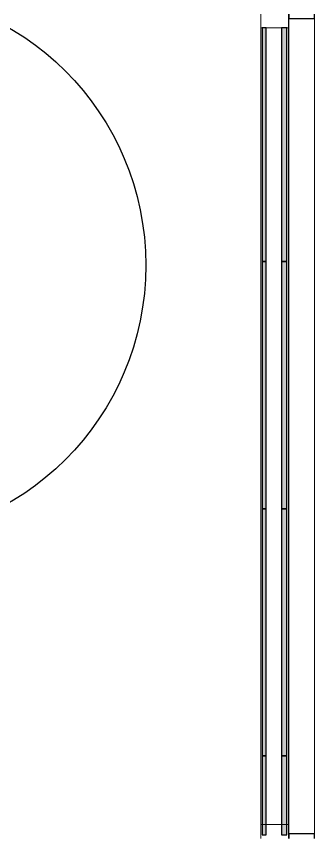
# Model space of a CAD drawing. Header units: millimetres. Extents: x 155920 to 295199, y -4084 to 97293.
# Drawn here: x 187076 to 188161, y 18076 to 21062 of the extents above; entities that cross this region are included whole.
import ezdxf

# ---------------------------------------------------------------- set-up
doc = ezdxf.new("R2010")
doc.units = ezdxf.units.MM
doc.header["$MEASUREMENT"] = 0
for name, color, linetype, lineweight in [('A-GLAZ-CURT', 7, 'CONTINUOUS', 9), ('A-GLAZ-CWMG', 7, 'CONTINUOUS', 9), ('A-WALL', 7, 'CONTINUOUS', 9)]:
    doc.layers.add(name, color=color, linetype=linetype, lineweight=lineweight)
doc.layers.add('Social Distancing', color=7, linetype='CONTINUOUS')

msp = doc.modelspace()

# ---------------------------------------------------------------- hatches: boundary and pattern name
at = {"layer": 'A-GLAZ-CURT'}
h = msp.add_hatch(color=256, dxfattribs=at)
h.paths.add_polyline_path([(187985.2, 20169.5), (187985.2, 21019.5), (187970.7, 21019.5), (187970.7, 20169.5)], flags=0)
h.paths.add_polyline_path([(188041.2, 20169.5), (188060.7, 20169.5), (188060.7, 21019.5), (188041.2, 21019.5)], flags=0)
h = msp.add_hatch(color=256, dxfattribs=at)
h.paths.add_polyline_path([(188041.2, 19269.5), (188060.7, 19269.5), (188060.7, 20169.5), (188041.2, 20169.5), (188041.2, 19785.5)], flags=0)
h.paths.add_polyline_path([(187970.7, 19269.5), (187985.2, 19269.5), (187985.2, 20169.5), (187970.7, 20169.5), (187970.7, 19785.5)], flags=0)
h = msp.add_hatch(color=256, dxfattribs=at)
h.paths.add_polyline_path([(188041.2, 18369.5), (188060.7, 18369.5), (188060.7, 19269.5), (188041.2, 19269.5), (188041.2, 18885.5)], flags=0)
h.paths.add_polyline_path([(187970.7, 18369.5), (187985.2, 18369.5), (187985.2, 19269.5), (187970.7, 19269.5), (187970.7, 18885.5)], flags=0)
h = msp.add_hatch(color=256, dxfattribs=at)
h.paths.add_polyline_path([(187970.7, 18082.5), (187985.2, 18082.5), (187985.2, 18369.5), (187970.7, 18369.5)], flags=0)
h.paths.add_polyline_path([(188041.2, 18082.5), (188060.7, 18082.5), (188060.7, 18369.5), (188041.2, 18369.5)], flags=0)

# ---------------------------------------------------------------- linework, layer by layer
at = {"layer": 'A-GLAZ-CURT', "lineweight": 30}
for p, q in [((187970.7, 21019.5), (187970.7, 20169.5)), ((187985.2, 21019.5), (187970.7, 21019.5)), ((187985.2, 20169.5), (187985.2, 21019.5)), ((188041.2, 21019.5), (188041.2, 20169.5)), ((188060.7, 21019.5), (188041.2, 21019.5)), ((188060.7, 20169.5), (188060.7, 21019.5)), ((187970.7, 20169.5), (187985.2, 20169.5)), ((187970.7, 20169.5), (187970.7, 19269.5)), ((187985.2, 20169.5), (187970.7, 20169.5)), ((187985.2, 19269.5), (187985.2, 20169.5)), ((188041.2, 20169.5), (188060.7, 20169.5)), ((188041.2, 20169.5), (188041.2, 19269.5)), ((188060.7, 20169.5), (188041.2, 20169.5)), ((188060.7, 19269.5), (188060.7, 20169.5)), ((187970.7, 19269.5), (187985.2, 19269.5)), ((187970.7, 19269.5), (187970.7, 18369.5)), ((187985.2, 19269.5), (187970.7, 19269.5)), ((187985.2, 18369.5), (187985.2, 19269.5)), ((188041.2, 19269.5), (188060.7, 19269.5)), ((188041.2, 19269.5), (188041.2, 18369.5)), ((188060.7, 19269.5), (188041.2, 19269.5)), ((188060.7, 18369.5), (188060.7, 19269.5)), ((187970.7, 18369.5), (187985.2, 18369.5)), ((187970.7, 18369.5), (187970.7, 18082.5)), ((187985.2, 18369.5), (187970.7, 18369.5)), ((187985.2, 18082.5), (187985.2, 18369.5)), ((188041.2, 18369.5), (188060.7, 18369.5)), ((188041.2, 18369.5), (188041.2, 18082.5)), ((188060.7, 18369.5), (188041.2, 18369.5)), ((188060.7, 18082.5), (188060.7, 18369.5)), ((187970.7, 18082.5), (187985.2, 18082.5)), ((188041.2, 18082.5), (188060.7, 18082.5))]:
    msp.add_line(p, q, dxfattribs=at)
at = {"layer": 'A-GLAZ-CWMG', "lineweight": 20}
for p, q in [((187965.7, 21069.5), (187965.7, 21019.5)), ((188065.7, 21019.5), (188065.7, 21069.5)), ((187965.7, 21019.5), (188065.7, 21019.5))]:
    msp.add_line(p, q, dxfattribs=at)
at = {"layer": 'A-GLAZ-CWMG'}
for p, q in [((187965.7, 20169.5), (187965.7, 21019.5)), ((188065.7, 20169.5), (188065.7, 21019.5)), ((187965.7, 19269.5), (187965.7, 20169.5)), ((188065.7, 19269.5), (188065.7, 20169.5)), ((187965.7, 18369.5), (187965.7, 19269.5)), ((188065.7, 18369.5), (188065.7, 19269.5)), ((187965.7, 18119.5), (187965.7, 18369.5)), ((188065.7, 18119.5), (188065.7, 18369.5))]:
    msp.add_line(p, q, dxfattribs=at)
at = {"layer": 'A-GLAZ-CWMG', "lineweight": 20, "extrusion": (0, 0, -1)}
for p, q in [((187965.7, 18119.5), (187965.7, 18069.5)), ((188065.7, 18119.5), (187965.7, 18119.5)), ((188065.7, 18069.5), (188065.7, 18119.5))]:
    msp.add_line(p, q, dxfattribs=at)
at = {"layer": 'A-WALL', "lineweight": 30}
for p, q in [((188067.7, 21069.5), (188067.7, 21053.5)), ((188067.7, 21053.5), (188161.2, 21053.5)), ((188161.2, 21053.5), (188161.2, 21069.5)), ((188161.2, 18085.5), (188067.7, 18085.5)), ((188067.7, 18085.5), (188067.7, 18069.5)), ((188161.2, 18069.5), (188161.2, 18085.5))]:
    msp.add_line(p, q, dxfattribs=at)
at = {"layer": 'A-WALL'}
for p, q in [((188067.7, 18085.5), (188067.7, 21053.5)), ((188161.2, 18085.5), (188161.2, 21053.5))]:
    msp.add_line(p, q, dxfattribs=at)
at = {"layer": 'Social Distancing'}
msp.add_circle((186546.9, 20155.5), 1000, dxfattribs=at)

doc.saveas('drawing.dxf')
